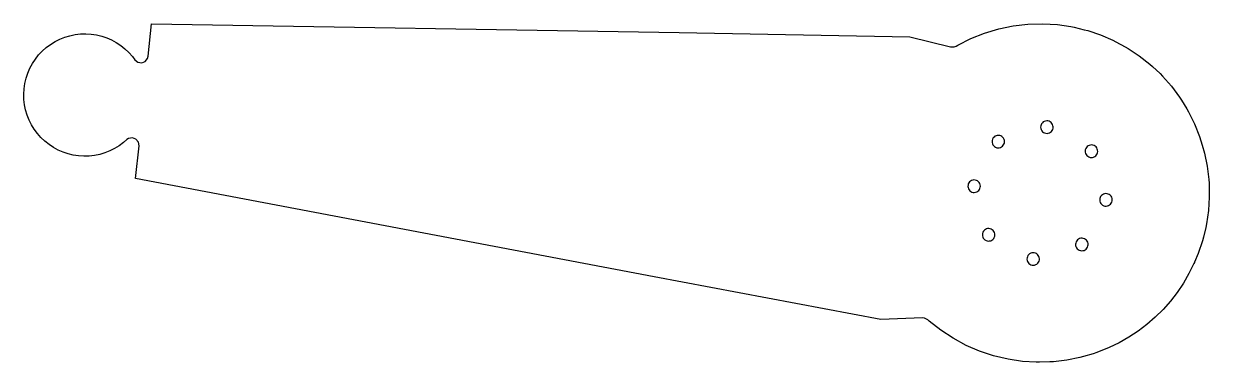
# Model space of a CAD drawing. Header units: millimetres. Extents: x 0 to 322, y 0 to 92.
import ezdxf

# ---------------------------------------------------------------- set-up
doc = ezdxf.new("R2010")
doc.units = ezdxf.units.MM
doc.layers.add('CUT', color=1, linetype='Continuous')

msp = doc.modelspace()

# ---------------------------------------------------------------- linework, layer by layer
at = {"layer": 'CUT'}
for points in [[(0.09, 74.31), (0.3, 75.74), (0.63, 77.15), (1.09, 78.53), (1.67, 79.86), (2.36, 81.13), (3.16, 82.34), (4.06, 83.48), (5.05, 84.53), (6.14, 85.5), (7.3, 86.36), (8.54, 87.12), (9.83, 87.77), (10.73, 88.13), (11.18, 88.3), (12.57, 88.72), (13.99, 89.01), (15.43, 89.18), (16.88, 89.22), (18.33, 89.13), (19.76, 88.92), (21.18, 88.58), (22.55, 88.12), (23.88, 87.55), (25.16, 86.86), (26.37, 86.06), (27.5, 85.16), (28.56, 84.16), (29.52, 83.08), (30.22, 82.14), (31.03, 81.5), (32.05, 81.35), (33.01, 81.73), (33.66, 82.54), (33.81, 83.13), (34.72, 91.97), (178.04, 89.58), (240.72, 88.41), (251.74, 85.65), (252.77, 85.67), (253.27, 85.89), (253.73, 86.17), (257.32, 87.97), (261.05, 89.44), (264.9, 90.59), (268.83, 91.39), (272.81, 91.86), (276.82, 91.97), (280.83, 91.73), (284.44, 91.2), (285.39, 91), (288.11, 90.35), (289.05, 90.1), (292.51, 88.95), (295.86, 87.5), (296.73, 87.06), (299.19, 85.73), (300.03, 85.24), (303.07, 83.23), (305.93, 80.97), (306.66, 80.32), (308.69, 78.4), (309.38, 77.71), (311.8, 74.98), (313.97, 72.06), (314.51, 71.24), (315.97, 68.86), (316.46, 68.02), (318.09, 64.76), (319.43, 61.36), (320.18, 58.97), (320.79, 56.82), (321.52, 53.25), (321.94, 49.63), (322, 48.65), (322.07, 45.86), (322.07, 44.88), (321.85, 41.24), (321.32, 37.64), (321.1, 36.57), (320.48, 33.97), (320.22, 33.02), (319.07, 29.56), (318.06, 27.24), (318.05, 27.12), (317.91, 26.79), (316.56, 24.09), (315.04, 21.49), (313.36, 19), (311.52, 16.62), (309.52, 14.37), (307.38, 12.25), (305.11, 10.28), (302.71, 8.45), (300.2, 6.79), (297.59, 5.3), (294.88, 3.99), (291.49, 2.64), (290.56, 2.33), (287.89, 1.54), (286.94, 1.29), (283.37, 0.56), (279.75, 0.14), (278.77, 0.08), (275.98, 0), (275.01, 0), (271.37, 0.22), (267.4, 0.81), (263.49, 1.74), (259.69, 3), (256, 4.6), (252.47, 6.51), (249.12, 8.72), (245.98, 11.21), (245.64, 11.53), (244.73, 12.02), (244.19, 12.07), (232.84, 11.61), (171.23, 23.18), (30.41, 49.93), (31.32, 58.79), (31.15, 59.81), (30.5, 60.62), (29.53, 60.98), (28.51, 60.82), (28, 60.49), (27.1, 59.7), (25.94, 58.83), (24.7, 58.07), (23.41, 57.42), (22.06, 56.89), (20.67, 56.47), (19.25, 56.18), (17.81, 56.02), (16.36, 55.98), (14.91, 56.06), (13.48, 56.27), (12.07, 56.61), (10.69, 57.07), (9.36, 57.64), (8.08, 58.33), (6.87, 59.13), (5.74, 60.03), (4.68, 61.03), (3.72, 62.11), (2.86, 63.28), (2.1, 64.51), (1.45, 65.81), (0.91, 67.16), (0.5, 68.55), (0.21, 69.97), (0.04, 71.41), (0, 72.86), (0.09, 74.31)], [(276.29, 64.22), (276.25, 63.83), (276.29, 63.5), (276.4, 63.19), (276.56, 62.9), (276.78, 62.64), (277.05, 62.44), (277.34, 62.29), (277.67, 62.2), (278, 62.18), (278.33, 62.22), (278.64, 62.33), (278.93, 62.49), (279.19, 62.71), (279.39, 62.98), (279.54, 63.27), (279.63, 63.59), (279.65, 63.93), (279.61, 64.26), (279.5, 64.57), (279.34, 64.86), (279.12, 65.11), (278.86, 65.32), (278.56, 65.47), (278.24, 65.56), (277.9, 65.58), (277.57, 65.54), (277.26, 65.43), (276.97, 65.27), (276.72, 65.05), (276.51, 64.78), (276.36, 64.49), (276.29, 64.22)], [(263.08, 60.28), (263.05, 60.01), (263.07, 59.68), (263.15, 59.35), (263.3, 59.05), (263.5, 58.79), (263.75, 58.57), (264.04, 58.4), (264.35, 58.29), (264.68, 58.25), (265.02, 58.27), (265.34, 58.35), (265.64, 58.5), (265.9, 58.7), (266.12, 58.95), (266.29, 59.24), (266.4, 59.55), (266.45, 59.88), (266.43, 60.21), (266.34, 60.54), (266.2, 60.84), (265.99, 61.1), (265.74, 61.32), (265.46, 61.49), (265.14, 61.6), (264.81, 61.64), (264.48, 61.62), (264.16, 61.54), (263.86, 61.39), (263.59, 61.19), (263.37, 60.94), (263.2, 60.65), (263.08, 60.28)], [(288.4, 57.67), (288.37, 57.39), (288.39, 57.06), (288.47, 56.74), (288.62, 56.44), (288.82, 56.17), (289.07, 55.95), (289.36, 55.78), (289.67, 55.67), (290, 55.63), (290.34, 55.65), (290.66, 55.73), (290.96, 55.88), (291.22, 56.08), (291.45, 56.33), (291.61, 56.62), (291.72, 56.93), (291.77, 57.26), (291.75, 57.6), (291.66, 57.92), (291.52, 58.22), (291.31, 58.48), (291.07, 58.7), (290.78, 58.87), (290.46, 58.98), (290.13, 59.03), (289.8, 59.01), (289.48, 58.92), (289.18, 58.77), (288.91, 58.57), (288.69, 58.32), (288.52, 58.04), (288.4, 57.67)], [(256.53, 48.17), (256.5, 47.78), (256.54, 47.45), (256.64, 47.13), (256.81, 46.84), (257.03, 46.59), (257.29, 46.39), (257.59, 46.24), (257.91, 46.15), (258.24, 46.13), (258.57, 46.17), (258.89, 46.27), (259.18, 46.44), (259.43, 46.66), (259.63, 46.92), (259.78, 47.22), (259.87, 47.54), (259.89, 47.87), (259.85, 48.2), (259.75, 48.52), (259.58, 48.81), (259.36, 49.06), (259.1, 49.27), (258.8, 49.41), (258.48, 49.5), (258.15, 49.53), (257.82, 49.48), (257.5, 49.38), (257.21, 49.21), (256.96, 48.99), (256.76, 48.73), (256.61, 48.43), (256.53, 48.17)], [(292.34, 44.46), (292.3, 44.08), (292.35, 43.75), (292.45, 43.43), (292.62, 43.14), (292.84, 42.89), (293.1, 42.68), (293.4, 42.54), (293.72, 42.45), (294.05, 42.42), (294.38, 42.47), (294.7, 42.57), (294.99, 42.74), (295.24, 42.96), (295.44, 43.22), (295.59, 43.52), (295.68, 43.84), (295.7, 44.17), (295.66, 44.5), (295.56, 44.82), (295.39, 45.11), (295.17, 45.36), (294.91, 45.56), (294.61, 45.71), (294.29, 45.8), (293.96, 45.82), (293.63, 45.78), (293.31, 45.68), (293.02, 45.51), (292.77, 45.29), (292.56, 45.03), (292.42, 44.73), (292.34, 44.46)], [(260.46, 34.96), (260.43, 34.69), (260.45, 34.36), (260.54, 34.03), (260.68, 33.73), (260.88, 33.47), (261.13, 33.25), (261.42, 33.08), (261.74, 32.97), (262.07, 32.93), (262.4, 32.95), (262.72, 33.03), (263.02, 33.18), (263.29, 33.38), (263.51, 33.63), (263.67, 33.91), (263.78, 34.23), (263.83, 34.56), (263.81, 34.89), (263.72, 35.22), (263.58, 35.51), (263.38, 35.78), (263.13, 36), (262.84, 36.17), (262.52, 36.28), (262.19, 36.32), (261.86, 36.3), (261.54, 36.22), (261.24, 36.07), (260.97, 35.87), (260.75, 35.62), (260.58, 35.33), (260.46, 34.96)], [(285.79, 32.35), (285.75, 32.07), (285.77, 31.74), (285.86, 31.41), (286, 31.12), (286.2, 30.85), (286.45, 30.63), (286.74, 30.46), (287.06, 30.35), (287.39, 30.31), (287.72, 30.33), (288.04, 30.41), (288.34, 30.56), (288.61, 30.76), (288.83, 31.01), (289, 31.3), (289.1, 31.61), (289.15, 31.94), (289.13, 32.27), (289.04, 32.6), (288.9, 32.9), (288.7, 33.16), (288.45, 33.38), (288.16, 33.55), (287.84, 33.66), (287.51, 33.7), (287.18, 33.68), (286.86, 33.6), (286.56, 33.45), (286.29, 33.25), (286.07, 33), (285.91, 32.71), (285.79, 32.35)], [(272.58, 28.41), (272.55, 28.02), (272.59, 27.69), (272.7, 27.38), (272.86, 27.09), (273.08, 26.84), (273.34, 26.63), (273.64, 26.48), (273.96, 26.39), (274.29, 26.37), (274.63, 26.41), (274.94, 26.52), (275.23, 26.68), (275.48, 26.9), (275.69, 27.17), (275.84, 27.46), (275.92, 27.79), (275.95, 28.12), (275.9, 28.45), (275.8, 28.76), (275.63, 29.05), (275.42, 29.31), (275.15, 29.51), (274.85, 29.66), (274.53, 29.75), (274.2, 29.77), (273.87, 29.73), (273.55, 29.62), (273.26, 29.46), (273.01, 29.24), (272.81, 28.98), (272.66, 28.68), (272.58, 28.41)]]:
    msp.add_lwpolyline(points, close=True, dxfattribs=at)

doc.saveas('drawing.dxf')
